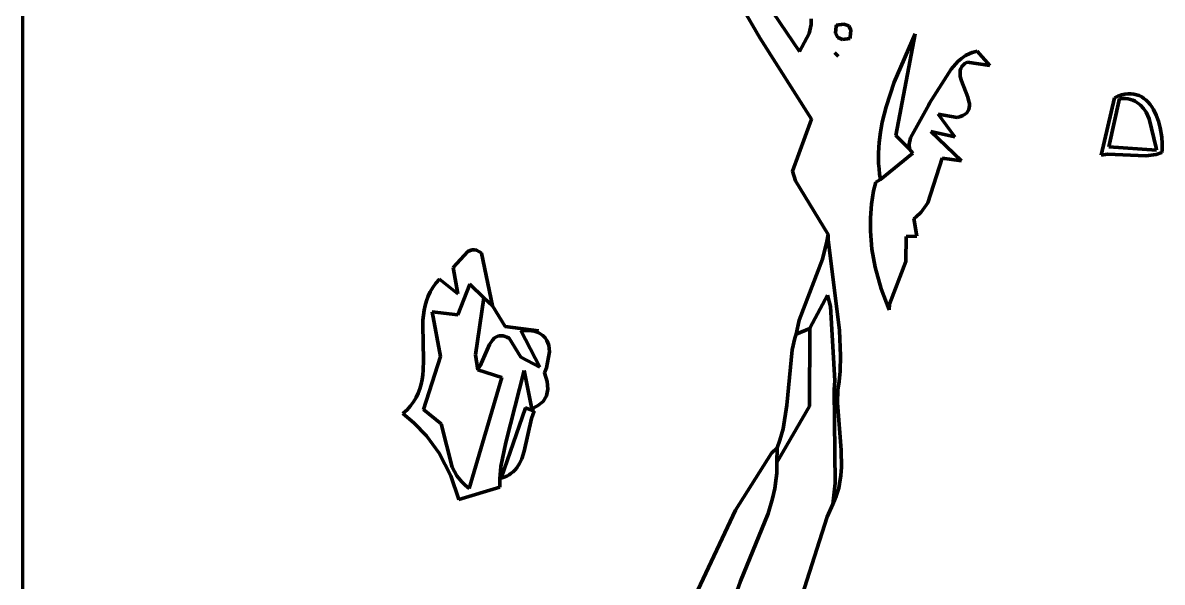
# Model space of a CAD drawing. Header units: millimetres. Extents: x 0 to 8.3, y 0 to 12.4.
# Drawn here: x 0 to 1.817, y 1.429 to 2.322 of the extents above; entities that cross this region are included whole.
import ezdxf

# ---------------------------------------------------------------- set-up
doc = ezdxf.new("R2010")
doc.units = ezdxf.units.MM
for name, color, linetype, lineweight in [('color#131313ff', 7, 'CONTINUOUS', 100), ('color#7c7c7cff', 7, 'CONTINUOUS', 100), ('color#c5c5c5ff', 7, 'CONTINUOUS', 100), ('color#ffffffff', 7, 'CONTINUOUS', 100)]:
    doc.layers.add(name, color=color, linetype=linetype, lineweight=lineweight)

msp = doc.modelspace()

# ---------------------------------------------------------------- linework, layer by layer
at = {"layer": 'color#131313ff'}
for p, q in [((1.1728, 2.3725), (1.2384, 2.2762)), ((1.1749, 2.2977), (1.1479, 2.3445)), ((1.257, 2.3192), (1.2569, 2.3279)), ((1.2537, 2.3047), (1.257, 2.3192)), ((1.2969, 2.3162), (1.2959, 2.305)), ((1.2974, 2.3181), (1.2969, 2.3162)), ((1.3092, 2.3197), (1.2974, 2.3181)), ((1.3168, 2.317), (1.3092, 2.3197)), ((1.3201, 2.3099), (1.3168, 2.317)), ((1.3191, 2.2986), (1.3201, 2.3099)), ((1.2572, 2.168), (1.1749, 2.2977)), ((1.2384, 2.2762), (1.2537, 2.3047)), ((1.2959, 2.305), (1.2992, 2.2981)), ((1.2992, 2.2981), (1.3067, 2.2953)), ((1.3067, 2.2953), (1.3186, 2.2966)), ((1.3186, 2.2966), (1.3191, 2.2986)), ((1.4226, 2.3042), (1.3894, 2.2272)), ((1.3919, 2.142), (1.4226, 2.3042)), ((1.2947, 2.2738), (1.3, 2.2686)), ((1.3, 2.2686), (1.2947, 2.2738)), ((1.5098, 2.2729), (1.5028, 2.2693)), ((1.5136, 2.2743), (1.5098, 2.2729)), ((1.5176, 2.2755), (1.5136, 2.2743)), ((1.5218, 2.2765), (1.5176, 2.2755)), ((1.5417, 2.2538), (1.5218, 2.2765)), ((1.4906, 2.2598), (1.4803, 2.2479)), ((1.4964, 2.265), (1.4906, 2.2598)), ((1.5028, 2.2693), (1.4964, 2.265)), ((1.497, 2.2518), (1.4992, 2.2544)), ((1.4992, 2.2544), (1.502, 2.2568)), ((1.502, 2.2568), (1.5056, 2.2589)), ((1.5056, 2.2589), (1.5417, 2.2538)), ((1.4803, 2.2479), (1.4458, 2.1933)), ((1.4942, 2.2429), (1.4946, 2.2461)), ((1.4942, 2.2396), (1.4942, 2.2429)), ((1.4947, 2.2362), (1.4942, 2.2396)), ((1.4946, 2.2461), (1.4955, 2.249)), ((1.4965, 2.2291), (1.4947, 2.2362)), ((1.4955, 2.249), (1.497, 2.2518)), ((1.3894, 2.2272), (1.3762, 2.1876)), ((1.5065, 2.2032), (1.4965, 2.2291)), ((1.5085, 2.1961), (1.5065, 2.2032)), ((1.7403, 2.2022), (1.7191, 2.1103)), ((1.746, 2.2048), (1.7403, 2.2022)), ((1.7516, 2.2067), (1.746, 2.2048)), ((1.7569, 2.208), (1.7516, 2.2067)), ((1.7619, 2.2086), (1.7569, 2.208)), ((1.7668, 2.2086), (1.7619, 2.2086)), ((1.7714, 2.2081), (1.7668, 2.2086)), ((1.7757, 2.207), (1.7714, 2.2081)), ((1.7799, 2.2055), (1.7757, 2.207)), ((1.7838, 2.2034), (1.7799, 2.2055)), ((1.7875, 2.201), (1.7838, 2.2034)), ((1.7909, 2.1981), (1.7875, 2.201)), ((1.7942, 2.1949), (1.7909, 2.1981)), ((1.3762, 2.1876), (1.3702, 2.1634)), ((1.4447, 2.1909), (1.4153, 2.1383)), ((1.4458, 2.1933), (1.4447, 2.1909)), ((1.5049, 2.1783), (1.5068, 2.1808)), ((1.5068, 2.1808), (1.5082, 2.1836)), ((1.5082, 2.1836), (1.5089, 2.1865)), ((1.5091, 2.1928), (1.5085, 2.1961)), ((1.5089, 2.1865), (1.5092, 2.1895)), ((1.5092, 2.1895), (1.5091, 2.1928)), ((1.7972, 2.1913), (1.7942, 2.1949)), ((1.8, 2.1874), (1.7972, 2.1913)), ((1.8026, 2.1833), (1.8, 2.1874)), ((1.8071, 2.1743), (1.8026, 2.1833)), ((1.227, 2.0848), (1.2572, 2.168)), ((1.3702, 2.1634), (1.3673, 2.1471)), ((1.4858, 2.1398), (1.4595, 2.1762)), ((1.4595, 2.1762), (1.4898, 2.1708)), ((1.4898, 2.1708), (1.4948, 2.1723)), ((1.4948, 2.1723), (1.4989, 2.174)), ((1.4989, 2.174), (1.5023, 2.1761)), ((1.5023, 2.1761), (1.5049, 2.1783)), ((1.8107, 2.1646), (1.8071, 2.1743)), ((1.8134, 2.1544), (1.8107, 2.1646)), ((1.3673, 2.1471), (1.3653, 2.1306)), ((1.4963, 2.1017), (1.4478, 2.1481)), ((1.4478, 2.1481), (1.4858, 2.1398)), ((1.8159, 2.139), (1.8134, 2.1544)), ((1.3653, 2.1306), (1.3643, 2.114)), ((1.4138, 2.1203), (1.3919, 2.142)), ((1.4153, 2.1383), (1.4133, 2.1281)), ((1.4133, 2.1281), (1.4138, 2.1203)), ((1.8165, 2.1289), (1.8159, 2.139)), ((1.8163, 2.1192), (1.8165, 2.1289)), ((1.3643, 2.114), (1.3645, 2.0972)), ((1.7191, 2.1103), (1.7291, 2.1121)), ((1.7291, 2.1121), (1.7905, 2.1094)), ((1.7905, 2.1094), (1.8067, 2.1114)), ((1.8067, 2.1114), (1.8159, 2.1146)), ((1.8159, 2.1146), (1.8163, 2.1192)), ((1.3645, 2.0972), (1.3651, 2.0887)), ((1.4429, 2.0347), (1.4657, 2.1058)), ((1.4657, 2.1058), (1.4963, 2.1017)), ((1.2317, 2.0695), (1.227, 2.0848)), ((1.3672, 2.0717), (1.3598, 2.0676)), ((1.3651, 2.0887), (1.366, 2.0802)), ((1.366, 2.0802), (1.3672, 2.0717)), ((1.2838, 1.9842), (1.2317, 2.0695)), ((1.3565, 2.0536), (1.353, 2.0323)), ((1.3598, 2.0676), (1.3565, 2.0536)), ((1.4321, 2.0197), (1.4429, 2.0347)), ((1.353, 2.0323), (1.3514, 2.0107)), ((1.4238, 2.0118), (1.4321, 2.0197)), ((1.3514, 2.0107), (1.3514, 1.9891)), ((1.4208, 2.0094), (1.4238, 2.0118)), ((1.4255, 1.9813), (1.4208, 2.0094)), ((1.2842, 1.9761), (1.2838, 1.9842)), ((1.3514, 1.9891), (1.3538, 1.9603)), ((1.4076, 1.9406), (1.4084, 1.9808)), ((1.4084, 1.9808), (1.4255, 1.9813)), ((1.3019, 1.8307), (1.2842, 1.9761)), ((1.3538, 1.9603), (1.3588, 1.9318)), ((1.3588, 1.9318), (1.3685, 1.8971)), ((1.3816, 1.8727), (1.4076, 1.9406)), ((1.3685, 1.8971), (1.3814, 1.8639)), ((1.3814, 1.8639), (1.3816, 1.8727)), ((1.2266, 1.8), (1.2309, 1.8186)), ((1.2309, 1.8186), (1.2328, 1.8247)), ((1.2328, 1.8247), (1.2545, 1.8339)), ((1.2545, 1.8339), (1.2542, 1.7101)), ((1.3039, 1.7902), (1.3019, 1.8307)), ((1.218, 1.7116), (1.2266, 1.8)), ((1.303, 1.7658), (1.3039, 1.7902)), ((1.3013, 1.7494), (1.303, 1.7658)), ((1.2996, 1.7359), (1.3013, 1.7494)), ((1.299, 1.7154), (1.2996, 1.7359)), ((1.2542, 1.7101), (1.2024, 1.62)), ((1.2123, 1.674), (1.218, 1.7116)), ((1.3047, 1.6398), (1.299, 1.7154)), ((0.7629, 1.5952), (0.8012, 1.7075)), ((0.8109, 1.6905), (0.7995, 1.6382)), ((0.8012, 1.7075), (0.8152, 1.7021)), ((0.8152, 1.7021), (0.8109, 1.6905)), ((1.2072, 1.6556), (1.2123, 1.674)), ((1.2026, 1.6435), (1.2072, 1.6556)), ((0.7995, 1.6382), (0.7954, 1.6259)), ((1.2024, 1.62), (1.2026, 1.6435)), ((1.3052, 1.6126), (1.3047, 1.6398)), ((0.7919, 1.6183), (0.7874, 1.6115)), ((0.7954, 1.6259), (0.7919, 1.6183)), ((0.7754, 1.6005), (0.7716, 1.5984)), ((0.7788, 1.6029), (0.7754, 1.6005)), ((0.782, 1.6055), (0.7788, 1.6029)), ((0.7848, 1.6084), (0.782, 1.6055)), ((0.7874, 1.6115), (0.7848, 1.6084)), ((1.3023, 1.586), (1.3043, 1.5992)), ((1.3043, 1.5992), (1.3052, 1.6126)), ((0.7675, 1.5966), (0.7629, 1.5952)), ((0.7716, 1.5984), (0.7675, 1.5966)), ((1.3008, 1.5794), (1.3023, 1.586)), ((1.2942, 1.56), (1.2968, 1.5664)), ((1.2968, 1.5664), (1.299, 1.5729)), ((1.299, 1.5729), (1.3008, 1.5794)), ((1.2824, 1.5336), (1.2912, 1.5537)), ((1.2912, 1.5537), (1.2942, 1.56)), ((1.225, 1.3534), (1.2824, 1.5336))]:
    msp.add_line(p, q, dxfattribs=at)
at = {"layer": 'color#7c7c7cff'}
for p, q in [((1.2959, 2.305), (1.2969, 2.3162)), ((1.2969, 2.3162), (1.2974, 2.3181)), ((1.2974, 2.3181), (1.3092, 2.3197)), ((1.3092, 2.3197), (1.3168, 2.317)), ((1.3168, 2.317), (1.3201, 2.3099)), ((1.3201, 2.3099), (1.3191, 2.2986)), ((1.2992, 2.2981), (1.2959, 2.305)), ((1.3067, 2.2953), (1.2992, 2.2981)), ((1.3186, 2.2966), (1.3067, 2.2953)), ((1.3191, 2.2986), (1.3186, 2.2966)), ((1.2947, 2.2738), (1.3, 2.2686)), ((1.3, 2.2686), (1.2947, 2.2738)), ((1.7191, 2.1103), (1.7403, 2.2022)), ((1.7487, 2.2007), (1.7313, 2.1236)), ((1.7403, 2.2022), (1.746, 2.2048)), ((1.746, 2.2048), (1.7516, 2.2067)), ((1.7535, 2.2009), (1.7487, 2.2007)), ((1.7516, 2.2067), (1.7569, 2.208)), ((1.758, 2.2007), (1.7535, 2.2009)), ((1.7569, 2.208), (1.7619, 2.2086)), ((1.7622, 2.2002), (1.758, 2.2007)), ((1.7619, 2.2086), (1.7668, 2.2086)), ((1.7661, 2.1993), (1.7622, 2.2002)), ((1.7698, 2.1981), (1.7661, 2.1993)), ((1.7668, 2.2086), (1.7714, 2.2081)), ((1.7732, 2.1966), (1.7698, 2.1981)), ((1.7714, 2.2081), (1.7757, 2.207)), ((1.7757, 2.207), (1.7799, 2.2055)), ((1.7799, 2.2055), (1.7838, 2.2034)), ((1.7838, 2.2034), (1.7875, 2.201)), ((1.7875, 2.201), (1.7909, 2.1981)), ((1.7909, 2.1981), (1.7942, 2.1949)), ((1.7763, 2.1948), (1.7732, 2.1966)), ((1.7792, 2.1927), (1.7763, 2.1948)), ((1.7819, 2.1904), (1.7792, 2.1927)), ((1.7867, 2.1851), (1.7819, 2.1904)), ((1.7908, 2.1789), (1.7867, 2.1851)), ((1.7942, 2.1949), (1.7972, 2.1913)), ((1.7972, 2.1913), (1.8, 2.1874)), ((1.8, 2.1874), (1.8026, 2.1833)), ((1.8026, 2.1833), (1.8071, 2.1743)), ((1.7956, 2.1686), (1.7908, 2.1789)), ((1.8067, 2.1223), (1.7956, 2.1686)), ((1.8071, 2.1743), (1.8107, 2.1646)), ((1.8107, 2.1646), (1.8134, 2.1544)), ((1.8134, 2.1544), (1.8159, 2.139)), ((1.8159, 2.139), (1.8165, 2.1289)), ((1.8165, 2.1289), (1.8163, 2.1192)), ((1.7291, 2.1121), (1.7191, 2.1103)), ((1.7905, 2.1094), (1.7291, 2.1121)), ((1.7313, 2.1236), (1.8075, 2.1186)), ((1.8067, 2.1114), (1.7905, 2.1094)), ((1.8075, 2.1186), (1.8067, 2.1223)), ((1.8159, 2.1146), (1.8067, 2.1114)), ((1.8163, 2.1192), (1.8159, 2.1146)), ((1.282, 1.9727), (1.2838, 1.9842)), ((1.2838, 1.9842), (1.2842, 1.9761)), ((1.2747, 1.9448), (1.282, 1.9727)), ((1.2842, 1.9761), (1.3019, 1.8307)), ((0.6862, 1.9315), (0.7096, 1.9567)), ((0.7096, 1.9567), (0.716, 1.9593)), ((0.716, 1.9593), (0.7195, 1.9594)), ((0.7195, 1.9594), (0.7232, 1.9587)), ((0.7232, 1.9587), (0.7271, 1.9568)), ((0.7271, 1.9568), (0.7292, 1.9555)), ((0.7292, 1.9555), (0.7313, 1.9539)), ((0.7313, 1.9539), (0.7487, 1.87)), ((1.2377, 1.8474), (1.2747, 1.9448)), ((0.6938, 1.8894), (0.6862, 1.9315)), ((0.6584, 1.9063), (0.6641, 1.9129)), ((0.6641, 1.9129), (0.6938, 1.8894)), ((0.6461, 1.8854), (0.6495, 1.8926)), ((0.6495, 1.8926), (0.6535, 1.8996)), ((0.6535, 1.8996), (0.6584, 1.9063)), ((0.7127, 1.9045), (0.6938, 1.8557)), ((0.7352, 1.8831), (0.7127, 1.9045)), ((0.6413, 1.8706), (0.6434, 1.8781)), ((0.6434, 1.8781), (0.6461, 1.8854)), ((0.7487, 1.87), (0.7352, 1.8831)), ((1.2831, 1.8873), (1.2552, 1.8353)), ((1.2878, 1.8688), (1.2831, 1.8873)), ((0.638, 1.8474), (0.6387, 1.8553)), ((0.6387, 1.8553), (0.6398, 1.863)), ((0.6398, 1.863), (0.6413, 1.8706)), ((0.6938, 1.8557), (0.6528, 1.8604)), ((0.6528, 1.8604), (0.666, 1.7895)), ((1.2948, 1.7503), (1.2878, 1.8688)), ((0.6377, 1.8395), (0.638, 1.8474)), ((0.6389, 1.7834), (0.6377, 1.8395)), ((1.2328, 1.8247), (1.2377, 1.8474)), ((1.2552, 1.8353), (1.2545, 1.8339)), ((0.7486, 1.8153), (0.7521, 1.8188)), ((0.7521, 1.8188), (0.7541, 1.8202)), ((0.7541, 1.8202), (0.7562, 1.8213)), ((0.7562, 1.8213), (0.7584, 1.822)), ((0.7584, 1.822), (0.7608, 1.8225)), ((0.7608, 1.8225), (0.7633, 1.8225)), ((0.7633, 1.8225), (0.766, 1.8221)), ((0.766, 1.8221), (0.7688, 1.8214)), ((0.7688, 1.8214), (0.7719, 1.8201)), ((0.7719, 1.8201), (0.7752, 1.8184)), ((0.7752, 1.8184), (0.7942, 1.7882)), ((0.8241, 1.7722), (0.794, 1.8307)), ((0.794, 1.8307), (0.8118, 1.8302)), ((0.8118, 1.8302), (0.8153, 1.8295)), ((0.8153, 1.8295), (0.8186, 1.8286)), ((0.8186, 1.8286), (0.8216, 1.8274)), ((0.8216, 1.8274), (0.8244, 1.8261)), ((0.8244, 1.8261), (0.8291, 1.8229)), ((0.8291, 1.8229), (0.8328, 1.8191)), ((0.8328, 1.8191), (0.8357, 1.8148)), ((1.2545, 1.8339), (1.2328, 1.8247)), ((1.3019, 1.8307), (1.3039, 1.7902)), ((0.7292, 1.7745), (0.744, 1.8084)), ((0.744, 1.8084), (0.7486, 1.8153)), ((0.8357, 1.8148), (0.8384, 1.8074)), ((0.8384, 1.8074), (0.8397, 1.7965)), ((0.6385, 1.7677), (0.6389, 1.7834)), ((0.666, 1.7895), (0.639, 1.7047)), ((0.7942, 1.7882), (0.8241, 1.7722)), ((0.8397, 1.7965), (0.835, 1.771)), ((1.3039, 1.7902), (1.303, 1.7658)), ((0.6378, 1.76), (0.6385, 1.7677)), ((0.7252, 1.7679), (0.7292, 1.7745)), ((0.7639, 1.7559), (0.7252, 1.7679)), ((0.7994, 1.7672), (0.7699, 1.6522)), ((0.8116, 1.7056), (0.7994, 1.7672)), ((0.835, 1.771), (0.832, 1.7633)), ((0.832, 1.7633), (0.8361, 1.7493)), ((1.303, 1.7658), (1.3013, 1.7494)), ((0.6331, 1.7377), (0.6352, 1.745)), ((0.6352, 1.745), (0.6367, 1.7524)), ((0.6367, 1.7524), (0.6378, 1.76)), ((0.7116, 1.5786), (0.7639, 1.7559)), ((0.8361, 1.7493), (0.8371, 1.7371)), ((1.2938, 1.7367), (1.2948, 1.7503)), ((1.3013, 1.7494), (1.2996, 1.7359)), ((0.6272, 1.7237), (0.6305, 1.7306)), ((0.6305, 1.7306), (0.6331, 1.7377)), ((0.8348, 1.7265), (0.8294, 1.7175)), ((0.8371, 1.7371), (0.8348, 1.7265)), ((1.295, 1.5874), (1.2938, 1.7367)), ((1.2996, 1.7359), (1.299, 1.7154)), ((0.6126, 1.7044), (0.6183, 1.7106)), ((0.6183, 1.7106), (0.6231, 1.717)), ((0.6231, 1.717), (0.6272, 1.7237)), ((0.8208, 1.7103), (0.8116, 1.7056)), ((0.8294, 1.7175), (0.8208, 1.7103)), ((1.299, 1.7154), (1.3047, 1.6398)), ((0.606, 1.6984), (0.6126, 1.7044)), ((0.6236, 1.6835), (0.606, 1.6984)), ((0.639, 1.7047), (0.6672, 1.6817)), ((0.6434, 1.6626), (0.6236, 1.6835)), ((0.6672, 1.6817), (0.6845, 1.6126)), ((0.6636, 1.6348), (0.6434, 1.6626)), ((0.7699, 1.6522), (0.7623, 1.6136)), ((1.1936, 1.6349), (1.2026, 1.6435)), ((1.2026, 1.6435), (1.2024, 1.62)), ((1.3047, 1.6398), (1.3052, 1.6126)), ((0.6822, 1.5991), (0.6636, 1.6348)), ((1.1363, 1.544), (1.1936, 1.6349)), ((1.2024, 1.62), (1.2023, 1.6116)), ((0.6953, 1.5609), (0.6822, 1.5991)), ((0.6845, 1.6126), (0.6921, 1.599)), ((0.6921, 1.599), (0.6993, 1.5897)), ((0.7623, 1.6136), (0.7605, 1.5939)), ((1.2019, 1.6033), (1.2011, 1.595)), ((1.2023, 1.6116), (1.2019, 1.6033)), ((1.3043, 1.5992), (1.3023, 1.586)), ((1.3052, 1.6126), (1.3043, 1.5992)), ((0.7603, 1.5806), (0.6953, 1.5609)), ((0.6993, 1.5897), (0.7051, 1.5839)), ((0.7051, 1.5839), (0.7116, 1.5786)), ((0.7605, 1.5939), (0.7603, 1.5806)), ((1.2011, 1.595), (1.1988, 1.5787)), ((1.2912, 1.5537), (1.295, 1.5874)), ((1.3023, 1.586), (1.3008, 1.5794)), ((1.1953, 1.5627), (1.1884, 1.539)), ((1.1988, 1.5787), (1.1953, 1.5627)), ((1.2968, 1.5664), (1.2942, 1.56)), ((1.299, 1.5729), (1.2968, 1.5664)), ((1.3008, 1.5794), (1.299, 1.5729)), ((1.2942, 1.56), (1.2912, 1.5537)), ((1.076, 1.4164), (1.1363, 1.544)), ((1.1884, 1.539), (1.1443, 1.4308)), ((1.1443, 1.4308), (1.1304, 1.3919))]:
    msp.add_line(p, q, dxfattribs=at)
at = {"layer": 'color#c5c5c5ff'}
for p, q in [((1.2384, 2.2762), (1.1728, 2.3725)), ((1.2569, 2.3279), (1.257, 2.3192)), ((1.257, 2.3192), (1.2537, 2.3047)), ((1.2537, 2.3047), (1.2384, 2.2762)), ((1.5028, 2.2693), (1.5098, 2.2729)), ((1.5098, 2.2729), (1.5136, 2.2743)), ((1.5136, 2.2743), (1.5176, 2.2755)), ((1.5176, 2.2755), (1.5218, 2.2765)), ((1.5218, 2.2765), (1.5417, 2.2538)), ((1.4803, 2.2479), (1.4906, 2.2598)), ((1.4906, 2.2598), (1.4964, 2.265)), ((1.4964, 2.265), (1.5028, 2.2693)), ((1.4992, 2.2544), (1.497, 2.2518)), ((1.502, 2.2568), (1.4992, 2.2544)), ((1.5056, 2.2589), (1.502, 2.2568)), ((1.5417, 2.2538), (1.5056, 2.2589)), ((1.4458, 2.1933), (1.4803, 2.2479)), ((1.4946, 2.2461), (1.4942, 2.2429)), ((1.4942, 2.2429), (1.4942, 2.2396)), ((1.4942, 2.2396), (1.4947, 2.2362)), ((1.4955, 2.249), (1.4946, 2.2461)), ((1.4947, 2.2362), (1.4965, 2.2291)), ((1.497, 2.2518), (1.4955, 2.249)), ((1.4965, 2.2291), (1.5065, 2.2032)), ((1.5065, 2.2032), (1.5085, 2.1961)), ((1.4153, 2.1383), (1.4447, 2.1909)), ((1.4447, 2.1909), (1.4458, 2.1933)), ((1.5068, 2.1808), (1.5049, 2.1783)), ((1.5082, 2.1836), (1.5068, 2.1808)), ((1.5089, 2.1865), (1.5082, 2.1836)), ((1.5085, 2.1961), (1.5091, 2.1928)), ((1.5092, 2.1895), (1.5089, 2.1865)), ((1.5091, 2.1928), (1.5092, 2.1895)), ((1.4898, 2.1708), (1.4595, 2.1762)), ((1.4595, 2.1762), (1.4858, 2.1398)), ((1.4948, 2.1723), (1.4898, 2.1708)), ((1.4989, 2.174), (1.4948, 2.1723)), ((1.5023, 2.1761), (1.4989, 2.174)), ((1.5049, 2.1783), (1.5023, 2.1761)), ((1.4858, 2.1398), (1.4478, 2.1481)), ((1.4478, 2.1481), (1.4963, 2.1017)), ((1.4133, 2.1281), (1.4153, 2.1383)), ((1.4138, 2.1203), (1.4133, 2.1281)), ((1.3672, 2.0717), (1.4191, 2.1138)), ((1.4191, 2.1138), (1.4138, 2.1203)), ((1.4657, 2.1058), (1.4429, 2.0347)), ((1.4963, 2.1017), (1.4657, 2.1058)), ((1.3598, 2.0676), (1.3672, 2.0717)), ((1.353, 2.0323), (1.3565, 2.0536)), ((1.3565, 2.0536), (1.3598, 2.0676)), ((1.4429, 2.0347), (1.4321, 2.0197)), ((1.3514, 2.0107), (1.353, 2.0323)), ((1.4321, 2.0197), (1.4238, 2.0118)), ((1.3514, 1.9891), (1.3514, 2.0107)), ((1.4238, 2.0118), (1.4208, 2.0094)), ((1.4208, 2.0094), (1.4255, 1.9813)), ((1.3538, 1.9603), (1.3514, 1.9891)), ((1.4084, 1.9808), (1.4076, 1.9406)), ((1.4255, 1.9813), (1.4084, 1.9808)), ((1.3588, 1.9318), (1.3538, 1.9603)), ((1.3685, 1.8971), (1.3588, 1.9318)), ((1.4076, 1.9406), (1.3816, 1.8727)), ((1.3814, 1.8639), (1.3685, 1.8971)), ((0.722, 1.792), (0.7352, 1.8831)), ((0.7352, 1.8831), (0.7487, 1.87)), ((1.3816, 1.8727), (1.3814, 1.8639)), ((0.7487, 1.87), (0.7693, 1.8371)), ((0.7693, 1.8371), (0.8223, 1.8301)), ((0.7521, 1.8188), (0.7486, 1.8153)), ((0.7541, 1.8202), (0.7521, 1.8188)), ((0.7562, 1.8213), (0.7541, 1.8202)), ((0.7584, 1.822), (0.7562, 1.8213)), ((0.7608, 1.8225), (0.7584, 1.822)), ((0.7633, 1.8225), (0.7608, 1.8225)), ((0.766, 1.8221), (0.7633, 1.8225)), ((0.7688, 1.8214), (0.766, 1.8221)), ((0.7719, 1.8201), (0.7688, 1.8214)), ((0.7752, 1.8184), (0.7719, 1.8201)), ((0.7942, 1.7882), (0.7752, 1.8184)), ((0.8118, 1.8302), (0.794, 1.8307)), ((0.794, 1.8307), (0.8241, 1.7722)), ((0.8223, 1.8301), (0.8118, 1.8302)), ((0.744, 1.8084), (0.7292, 1.7745)), ((0.7486, 1.8153), (0.744, 1.8084)), ((0.7252, 1.7679), (0.722, 1.792)), ((0.8241, 1.7722), (0.7942, 1.7882)), ((0.7292, 1.7745), (0.7252, 1.7679))]:
    msp.add_line(p, q, dxfattribs=at)
at = {"layer": 'color#ffffffff'}
for p, q in [((0, 0), (0, 12.3611)), ((1.1479, 2.3445), (1.1749, 2.2977)), ((1.1749, 2.2977), (1.2572, 2.168)), ((1.3894, 2.2272), (1.4226, 2.3042)), ((1.4226, 2.3042), (1.3919, 2.142)), ((1.3762, 2.1876), (1.3894, 2.2272)), ((1.7313, 2.1236), (1.7487, 2.2007)), ((1.7487, 2.2007), (1.7535, 2.2009)), ((1.7535, 2.2009), (1.758, 2.2007)), ((1.758, 2.2007), (1.7622, 2.2002)), ((1.7622, 2.2002), (1.7661, 2.1993)), ((1.7661, 2.1993), (1.7698, 2.1981)), ((1.7698, 2.1981), (1.7732, 2.1966)), ((1.3702, 2.1634), (1.3762, 2.1876)), ((1.7732, 2.1966), (1.7763, 2.1948)), ((1.7763, 2.1948), (1.7792, 2.1927)), ((1.7792, 2.1927), (1.7819, 2.1904)), ((1.7819, 2.1904), (1.7867, 2.1851)), ((1.7867, 2.1851), (1.7908, 2.1789)), ((1.2572, 2.168), (1.227, 2.0848)), ((1.3673, 2.1471), (1.3702, 2.1634)), ((1.7908, 2.1789), (1.7956, 2.1686)), ((1.7956, 2.1686), (1.8067, 2.1223)), ((1.3653, 2.1306), (1.3673, 2.1471)), ((1.3643, 2.114), (1.3653, 2.1306)), ((1.3919, 2.142), (1.4138, 2.1203)), ((1.3645, 2.0972), (1.3643, 2.114)), ((1.4191, 2.1138), (1.3672, 2.0717)), ((1.4138, 2.1203), (1.4191, 2.1138)), ((1.8075, 2.1186), (1.7313, 2.1236)), ((1.8067, 2.1223), (1.8075, 2.1186)), ((1.3651, 2.0887), (1.3645, 2.0972)), ((1.227, 2.0848), (1.2317, 2.0695)), ((1.366, 2.0802), (1.3651, 2.0887)), ((1.3672, 2.0717), (1.366, 2.0802)), ((1.2317, 2.0695), (1.2838, 1.9842)), ((1.2838, 1.9842), (1.282, 1.9727)), ((1.282, 1.9727), (1.2747, 1.9448)), ((0.7096, 1.9567), (0.6862, 1.9315)), ((0.716, 1.9593), (0.7096, 1.9567)), ((0.7195, 1.9594), (0.716, 1.9593)), ((0.7232, 1.9587), (0.7195, 1.9594)), ((0.7271, 1.9568), (0.7232, 1.9587)), ((0.7292, 1.9555), (0.7271, 1.9568)), ((0.7313, 1.9539), (0.7292, 1.9555)), ((0.7487, 1.87), (0.7313, 1.9539)), ((1.2747, 1.9448), (1.2377, 1.8474)), ((0.6862, 1.9315), (0.6938, 1.8894)), ((0.6641, 1.9129), (0.6584, 1.9063)), ((0.6938, 1.8894), (0.6641, 1.9129)), ((0.6495, 1.8926), (0.6461, 1.8854)), ((0.6535, 1.8996), (0.6495, 1.8926)), ((0.6584, 1.9063), (0.6535, 1.8996)), ((0.6938, 1.8557), (0.7127, 1.9045)), ((0.7127, 1.9045), (0.7352, 1.8831)), ((0.6434, 1.8781), (0.6413, 1.8706)), ((0.6461, 1.8854), (0.6434, 1.8781)), ((0.7352, 1.8831), (0.722, 1.792)), ((1.2552, 1.8353), (1.2831, 1.8873)), ((1.2831, 1.8873), (1.2878, 1.8688)), ((0.6387, 1.8553), (0.638, 1.8474)), ((0.6398, 1.863), (0.6387, 1.8553)), ((0.6413, 1.8706), (0.6398, 1.863)), ((0.666, 1.7895), (0.6528, 1.8604)), ((0.6528, 1.8604), (0.6938, 1.8557)), ((0.7693, 1.8371), (0.7487, 1.87)), ((1.2878, 1.8688), (1.2948, 1.7503)), ((0.638, 1.8474), (0.6377, 1.8395)), ((0.6377, 1.8395), (0.6389, 1.7834)), ((0.8223, 1.8301), (0.7693, 1.8371)), ((1.2377, 1.8474), (1.2328, 1.8247)), ((1.2545, 1.8339), (1.2552, 1.8353)), ((0.8153, 1.8295), (0.8118, 1.8302)), ((0.8118, 1.8302), (0.8223, 1.8301)), ((0.8186, 1.8286), (0.8153, 1.8295)), ((0.8216, 1.8274), (0.8186, 1.8286)), ((0.8244, 1.8261), (0.8216, 1.8274)), ((0.8291, 1.8229), (0.8244, 1.8261)), ((0.8328, 1.8191), (0.8291, 1.8229)), ((0.8357, 1.8148), (0.8328, 1.8191)), ((1.2309, 1.8186), (1.2266, 1.8)), ((1.2328, 1.8247), (1.2309, 1.8186)), ((1.2542, 1.7101), (1.2545, 1.8339)), ((0.8384, 1.8074), (0.8357, 1.8148)), ((0.8397, 1.7965), (0.8384, 1.8074)), ((1.2266, 1.8), (1.218, 1.7116)), ((0.6389, 1.7834), (0.6385, 1.7677)), ((0.639, 1.7047), (0.666, 1.7895)), ((0.722, 1.792), (0.7252, 1.7679)), ((0.835, 1.771), (0.8397, 1.7965)), ((0.6385, 1.7677), (0.6378, 1.76)), ((0.7252, 1.7679), (0.7639, 1.7559)), ((0.7699, 1.6522), (0.7994, 1.7672)), ((0.7994, 1.7672), (0.8116, 1.7056)), ((0.832, 1.7633), (0.835, 1.771)), ((0.8361, 1.7493), (0.832, 1.7633)), ((0.6352, 1.745), (0.6331, 1.7377)), ((0.6367, 1.7524), (0.6352, 1.745)), ((0.6378, 1.76), (0.6367, 1.7524)), ((0.7639, 1.7559), (0.7116, 1.5786)), ((0.8371, 1.7371), (0.8361, 1.7493)), ((1.2948, 1.7503), (1.2938, 1.7367)), ((0.6305, 1.7306), (0.6272, 1.7237)), ((0.6331, 1.7377), (0.6305, 1.7306)), ((0.8294, 1.7175), (0.8348, 1.7265)), ((0.8348, 1.7265), (0.8371, 1.7371)), ((1.2938, 1.7367), (1.295, 1.5874)), ((0.6183, 1.7106), (0.6126, 1.7044)), ((0.6231, 1.717), (0.6183, 1.7106)), ((0.6272, 1.7237), (0.6231, 1.717)), ((0.8116, 1.7056), (0.8208, 1.7103)), ((0.8208, 1.7103), (0.8294, 1.7175)), ((1.2024, 1.62), (1.2542, 1.7101)), ((1.218, 1.7116), (1.2123, 1.674)), ((0.6126, 1.7044), (0.606, 1.6984)), ((0.606, 1.6984), (0.6236, 1.6835)), ((0.6672, 1.6817), (0.639, 1.7047)), ((0.8012, 1.7075), (0.7629, 1.5952)), ((0.7995, 1.6382), (0.8109, 1.6905)), ((0.8152, 1.7021), (0.8012, 1.7075)), ((0.8109, 1.6905), (0.8152, 1.7021)), ((0.6236, 1.6835), (0.6434, 1.6626)), ((0.6845, 1.6126), (0.6672, 1.6817)), ((1.2123, 1.674), (1.2072, 1.6556)), ((0.6434, 1.6626), (0.6636, 1.6348)), ((1.2072, 1.6556), (1.2026, 1.6435)), ((0.7623, 1.6136), (0.7699, 1.6522)), ((0.7954, 1.6259), (0.7995, 1.6382)), ((1.2026, 1.6435), (1.1936, 1.6349)), ((0.6636, 1.6348), (0.6822, 1.5991)), ((0.7874, 1.6115), (0.7919, 1.6183)), ((0.7919, 1.6183), (0.7954, 1.6259)), ((1.1936, 1.6349), (1.1363, 1.544)), ((1.2023, 1.6116), (1.2024, 1.62)), ((0.6822, 1.5991), (0.6953, 1.5609)), ((0.6921, 1.599), (0.6845, 1.6126)), ((0.6993, 1.5897), (0.6921, 1.599)), ((0.7605, 1.5939), (0.7623, 1.6136)), ((0.7716, 1.5984), (0.7754, 1.6005)), ((0.7754, 1.6005), (0.7788, 1.6029)), ((0.7788, 1.6029), (0.782, 1.6055)), ((0.782, 1.6055), (0.7848, 1.6084)), ((0.7848, 1.6084), (0.7874, 1.6115)), ((1.2011, 1.595), (1.2019, 1.6033)), ((1.2019, 1.6033), (1.2023, 1.6116)), ((0.6953, 1.5609), (0.7603, 1.5806)), ((0.7051, 1.5839), (0.6993, 1.5897)), ((0.7116, 1.5786), (0.7051, 1.5839)), ((0.7603, 1.5806), (0.7605, 1.5939)), ((0.7629, 1.5952), (0.7675, 1.5966)), ((0.7675, 1.5966), (0.7716, 1.5984)), ((1.1988, 1.5787), (1.2011, 1.595)), ((1.295, 1.5874), (1.2912, 1.5537)), ((1.1884, 1.539), (1.1953, 1.5627)), ((1.1953, 1.5627), (1.1988, 1.5787)), ((1.2912, 1.5537), (1.2824, 1.5336)), ((1.1363, 1.544), (1.076, 1.4164)), ((1.1443, 1.4308), (1.1884, 1.539)), ((1.2824, 1.5336), (1.225, 1.3534)), ((1.1304, 1.3919), (1.1443, 1.4308))]:
    msp.add_line(p, q, dxfattribs=at)

doc.saveas('drawing.dxf')
